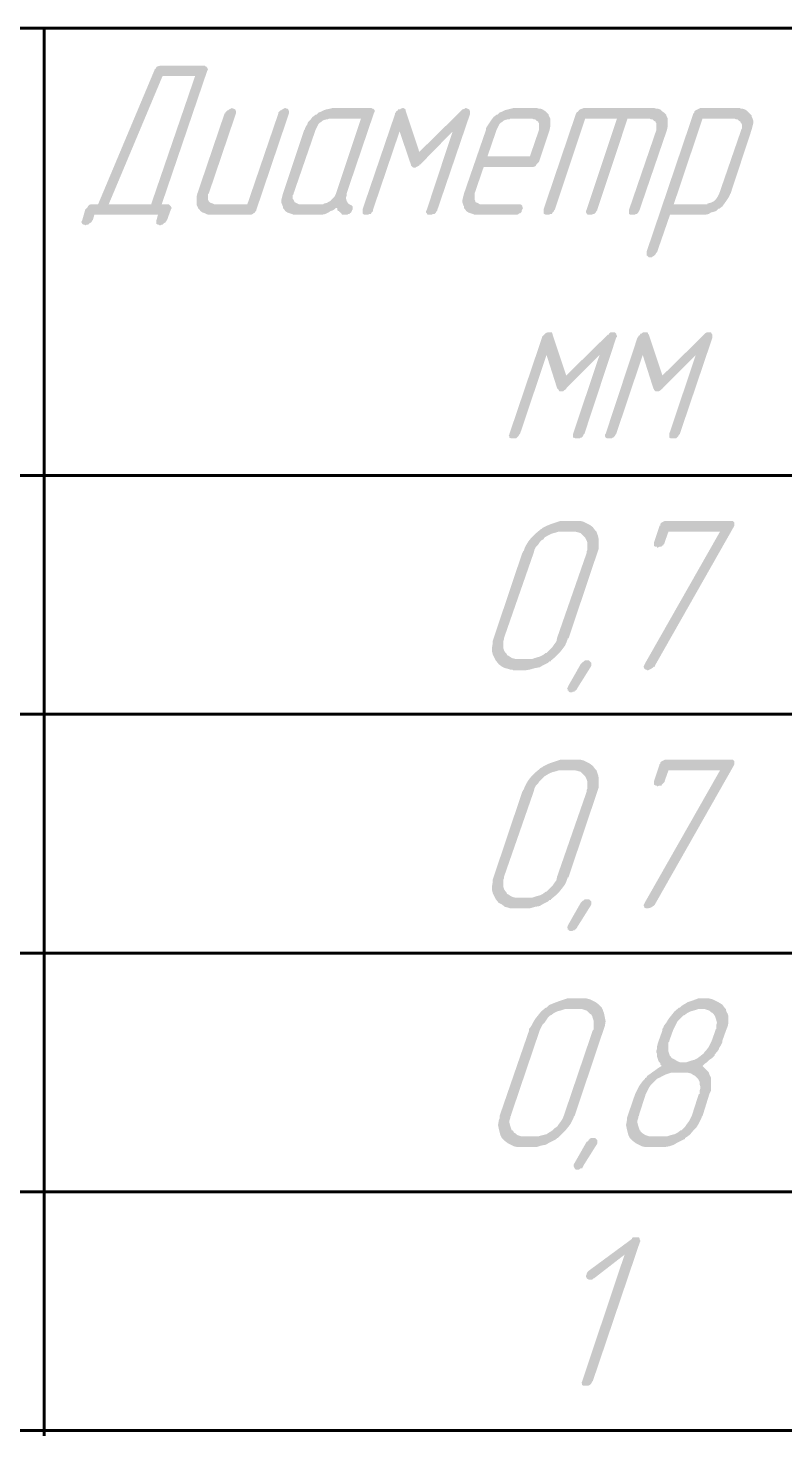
# Model space of a CAD drawing. Extents: x 260 to 1101, y 70 to 664.
# Drawn here: x 407.55 to 432.9, y 255.84 to 302.79 of the extents above; entities that cross this region are included whole.
import ezdxf

# ---------------------------------------------------------------- set-up
doc = ezdxf.new("R2010")
doc.units = 0
doc.header["$MEASUREMENT"] = 0
doc.layers.add('PDF _Геометрия', color=7, linetype='CONTINUOUS')
doc.layers.add('PDF _Сплошная заливка', color=7, linetype='CONTINUOUS')

msp = doc.modelspace()

# ---------------------------------------------------------------- hatches: boundary and pattern name
at = {"layer": 'PDF _Сплошная заливка', "transparency": 33554559}
h = msp.add_hatch(color=256, dxfattribs=at)
h.paths.add_polyline_path([(413.15, 301.177), (412.058, 301.177), (410.254, 296.884), (411.677, 296.884)], flags=0)
h.paths.add_polyline_path([(413.48, 301.507), (413.531, 301.507), (413.531, 301.482), (413.557, 301.456), (413.582, 301.405), (413.557, 301.355), (412.032, 296.884), (412.236, 296.884), (412.261, 296.884), (412.286, 296.859), (412.312, 296.833), (412.337, 296.808), (412.363, 296.757), (412.337, 296.706), (412.21, 296.351), (412.21, 296.351), (412.185, 296.325), (412.159, 296.275), (412.109, 296.249), (412.083, 296.224), (412.058, 296.198), (412.032, 296.198), (411.982, 296.173), (411.956, 296.173), (411.931, 296.198), (411.905, 296.198), (411.855, 296.224), (411.855, 296.224), (411.855, 296.249), (411.855, 296.3), (411.855, 296.351), (411.905, 296.529), (409.771, 296.529), (409.721, 296.351), (409.721, 296.351), (409.695, 296.325), (409.67, 296.275), (409.619, 296.249), (409.593, 296.224), (409.568, 296.198), (409.517, 296.198), (409.466, 296.173), (409.466, 296.173), (409.441, 296.198), (409.416, 296.198), (409.365, 296.224), (409.365, 296.224), (409.34, 296.275), (409.34, 296.3), (409.365, 296.351), (409.466, 296.706), (409.466, 296.706), (409.492, 296.732), (409.517, 296.757), (409.543, 296.783), (409.568, 296.833), (409.593, 296.859), (409.67, 296.884), (409.721, 296.884), (409.898, 296.884), (411.778, 301.355), (411.778, 301.355), (411.778, 301.38), (411.804, 301.405), (411.829, 301.431), (411.855, 301.482), (411.905, 301.507), (412.007, 301.532), (413.48, 301.532)], flags=0)
for points in [[(416.224, 300.085), (416.25, 300.085), (416.275, 300.059), (416.275, 300.034), (416.3, 300.008), (416.3, 299.983), (416.3, 299.932), (415.208, 296.706), (415.208, 296.681), (415.183, 296.656), (415.183, 296.656), (415.157, 296.605), (415.106, 296.579), (415.081, 296.554), (415.03, 296.529), (414.954, 296.529), (413.658, 296.529), (413.608, 296.529), (413.531, 296.554), (413.48, 296.579), (413.404, 296.605), (413.328, 296.656), (413.277, 296.732), (413.252, 296.732), (413.252, 296.757), (413.226, 296.808), (413.201, 296.859), (413.201, 296.935), (413.201, 297.037), (413.201, 297.138), (413.226, 297.24), (414.141, 299.932), (414.166, 299.932), (414.166, 299.958), (414.192, 299.983), (414.243, 300.034), (414.268, 300.034), (414.293, 300.059), (414.344, 300.085), (414.395, 300.11), (414.395, 300.11), (414.42, 300.085), (414.446, 300.085), (414.497, 300.059), (414.497, 300.034), (414.522, 300.008), (414.522, 299.983), (414.522, 299.932), (413.608, 297.24), (413.608, 297.24), (413.582, 297.214), (413.582, 297.189), (413.582, 297.138), (413.582, 297.062), (413.582, 297.037), (413.608, 296.986), (413.608, 296.986), (413.633, 296.96), (413.658, 296.935), (413.735, 296.91), (413.785, 296.884), (413.836, 296.884), (414.903, 296.884), (415.945, 299.932), (415.945, 299.932), (415.945, 299.958), (415.97, 299.983), (416.021, 300.034), (416.046, 300.034), (416.072, 300.059), (416.123, 300.085), (416.173, 300.11), (416.173, 300.11)], [(422.271, 300.085), (422.296, 300.085), (422.347, 300.059), (422.347, 300.034), (422.372, 300.008), (422.372, 299.958), (422.372, 299.932), (422.372, 299.907), (421.28, 296.706), (421.28, 296.681), (421.254, 296.656), (421.229, 296.605), (421.178, 296.554), (421.153, 296.554), (421.127, 296.554), (421.076, 296.529), (421.026, 296.529), (421.026, 296.529), (421, 296.529), (420.975, 296.529), (420.924, 296.554), (420.924, 296.579), (420.899, 296.605), (420.899, 296.63), (420.899, 296.656), (420.924, 296.706), (421.788, 299.323), (420.695, 298.205), (420.67, 298.205), (420.67, 298.18), (420.619, 298.154), (420.568, 298.129), (420.543, 298.103), (420.492, 298.103), (420.492, 298.103), (420.441, 298.129), (420.416, 298.154), (420.39, 298.18), (420.39, 298.205), (420.009, 299.323), (419.12, 296.706), (419.12, 296.681), (419.12, 296.656), (419.069, 296.605), (419.044, 296.554), (419.019, 296.554), (418.993, 296.554), (418.942, 296.529), (418.892, 296.529), (418.892, 296.529), (418.866, 296.529), (418.841, 296.529), (418.79, 296.554), (418.765, 296.579), (418.765, 296.605), (418.765, 296.63), (418.765, 296.656), (418.765, 296.706), (419.857, 299.907), (419.857, 299.932), (419.882, 299.958), (419.908, 300.008), (419.959, 300.034), (419.959, 300.059), (420.009, 300.059), (420.06, 300.085), (420.111, 300.11), (420.137, 300.11), (420.162, 300.085), (420.162, 300.085), (420.187, 300.085), (420.187, 300.059), (420.213, 300.059), (420.213, 300.008), (420.67, 298.637), (422.067, 300.008), (422.067, 300.008), (422.093, 300.034), (422.118, 300.059), (422.194, 300.085), (422.22, 300.11), (422.245, 300.11)], [(428.622, 300.085), (428.672, 300.085), (428.749, 300.059), (428.8, 300.008), (428.876, 299.958), (428.952, 299.881), (428.952, 299.881), (428.952, 299.856), (428.977, 299.805), (429.003, 299.754), (429.003, 299.678), (429.003, 299.602), (429.003, 299.5), (428.977, 299.373), (428.063, 296.706), (428.063, 296.681), (428.037, 296.656), (428.012, 296.605), (427.961, 296.554), (427.961, 296.554), (427.936, 296.554), (427.885, 296.529), (427.834, 296.529), (427.834, 296.529), (427.809, 296.529), (427.758, 296.529), (427.707, 296.554), (427.707, 296.579), (427.707, 296.605), (427.707, 296.63), (427.707, 296.656), (427.707, 296.706), (428.622, 299.373), (428.622, 299.399), (428.622, 299.399), (428.622, 299.424), (428.622, 299.475), (428.622, 299.551), (428.622, 299.602), (428.596, 299.627), (428.596, 299.653), (428.596, 299.653), (428.545, 299.678), (428.495, 299.729), (428.444, 299.729), (428.393, 299.754), (427.656, 299.754), (426.64, 296.706), (426.64, 296.681), (426.615, 296.656), (426.589, 296.605), (426.538, 296.554), (426.513, 296.554), (426.488, 296.554), (426.462, 296.529), (426.386, 296.529), (426.386, 296.529), (426.361, 296.529), (426.335, 296.529), (426.284, 296.554), (426.284, 296.579), (426.259, 296.605), (426.259, 296.63), (426.259, 296.656), (426.284, 296.706), (427.301, 299.754), (426.234, 299.754), (425.217, 296.706), (425.192, 296.681), (425.192, 296.656), (425.141, 296.605), (425.116, 296.554), (425.09, 296.554), (425.065, 296.554), (425.014, 296.529), (424.963, 296.529), (424.963, 296.529), (424.938, 296.529), (424.913, 296.529), (424.862, 296.554), (424.836, 296.579), (424.836, 296.605), (424.836, 296.63), (424.836, 296.656), (424.836, 296.706), (425.929, 299.932), (425.929, 299.932), (425.954, 299.958), (425.98, 299.983), (426.005, 300.008), (426.03, 300.034), (426.056, 300.059), (426.132, 300.085), (426.183, 300.11), (428.545, 300.11)], [(427.199, 292.592), (427.224, 292.592), (427.275, 292.541), (427.275, 292.541), (427.275, 292.515), (427.301, 292.465), (427.301, 292.439), (427.275, 292.414), (426.208, 289.188), (426.183, 289.188), (426.183, 289.163), (426.157, 289.112), (426.107, 289.061), (426.081, 289.061), (426.056, 289.036), (426.005, 289.036), (425.954, 289.036), (425.954, 289.036), (425.929, 289.036), (425.903, 289.036), (425.853, 289.061), (425.827, 289.061), (425.827, 289.112), (425.827, 289.137), (425.827, 289.163), (425.827, 289.188), (426.716, 291.83), (425.598, 290.712), (425.598, 290.687), (425.598, 290.687), (425.548, 290.661), (425.497, 290.61), (425.446, 290.61), (425.421, 290.61), (425.395, 290.61), (425.37, 290.61), (425.344, 290.661), (425.319, 290.687), (425.294, 290.712), (424.938, 291.83), (424.049, 289.188), (424.049, 289.188), (424.023, 289.163), (423.998, 289.112), (423.947, 289.061), (423.947, 289.061), (423.922, 289.036), (423.871, 289.036), (423.82, 289.036), (423.795, 289.036), (423.795, 289.036), (423.744, 289.036), (423.693, 289.061), (423.693, 289.061), (423.693, 289.112), (423.668, 289.137), (423.693, 289.163), (423.693, 289.188), (424.786, 292.414), (424.786, 292.439), (424.811, 292.465), (424.836, 292.49), (424.887, 292.541), (424.887, 292.541), (424.913, 292.566), (424.989, 292.592), (425.04, 292.592), (425.04, 292.592), (425.065, 292.592), (425.09, 292.592), (425.116, 292.592), (425.116, 292.566), (425.141, 292.541), (425.141, 292.515), (425.598, 291.144), (426.996, 292.515), (426.996, 292.515), (427.021, 292.515), (427.047, 292.566), (427.097, 292.592), (427.148, 292.592), (427.174, 292.592)], [(430.425, 292.592), (430.451, 292.592), (430.476, 292.541), (430.476, 292.541), (430.502, 292.515), (430.502, 292.465), (430.502, 292.439), (430.502, 292.414), (429.409, 289.188), (429.409, 289.188), (429.384, 289.163), (429.358, 289.112), (429.308, 289.061), (429.308, 289.061), (429.282, 289.036), (429.231, 289.036), (429.181, 289.036), (429.181, 289.036), (429.155, 289.036), (429.104, 289.036), (429.054, 289.061), (429.054, 289.061), (429.054, 289.112), (429.054, 289.137), (429.054, 289.163), (429.054, 289.188), (429.943, 291.83), (428.825, 290.712), (428.825, 290.687), (428.8, 290.687), (428.774, 290.661), (428.698, 290.61), (428.672, 290.61), (428.647, 290.61), (428.622, 290.61), (428.596, 290.61), (428.545, 290.661), (428.545, 290.687), (428.52, 290.712), (428.164, 291.83), (427.275, 289.188), (427.275, 289.188), (427.25, 289.163), (427.224, 289.112), (427.174, 289.061), (427.148, 289.061), (427.123, 289.036), (427.072, 289.036), (427.021, 289.036), (427.021, 289.036), (426.996, 289.036), (426.97, 289.036), (426.92, 289.061), (426.92, 289.061), (426.894, 289.112), (426.894, 289.137), (426.894, 289.163), (426.92, 289.188), (427.987, 292.414), (428.012, 292.439), (428.012, 292.465), (428.063, 292.49), (428.088, 292.541), (428.114, 292.541), (428.139, 292.566), (428.19, 292.592), (428.241, 292.592), (428.266, 292.592), (428.291, 292.592), (428.317, 292.592), (428.317, 292.592), (428.342, 292.566), (428.342, 292.541), (428.368, 292.515), (428.825, 291.144), (430.222, 292.515), (430.222, 292.515), (430.222, 292.515), (430.273, 292.566), (430.324, 292.592), (430.349, 292.592), (430.4, 292.592)], [(431.162, 286.267), (431.187, 286.267), (431.213, 286.242), (431.238, 286.216), (431.238, 286.191), (431.238, 286.165), (431.238, 286.115), (431.213, 286.064), (428.571, 281.416), (428.571, 281.39), (428.545, 281.39), (428.52, 281.365), (428.444, 281.314), (428.342, 281.263), (428.317, 281.263), (428.291, 281.289), (428.266, 281.289), (428.215, 281.314), (428.215, 281.314), (428.215, 281.339), (428.19, 281.39), (428.215, 281.441), (428.241, 281.492), (430.756, 285.911), (429.028, 285.911), (428.901, 285.556), (428.901, 285.53), (428.876, 285.505), (428.85, 285.454), (428.8, 285.429), (428.8, 285.403), (428.774, 285.403), (428.723, 285.403), (428.672, 285.378), (428.647, 285.378), (428.647, 285.403), (428.596, 285.403), (428.545, 285.429), (428.545, 285.429), (428.545, 285.454), (428.545, 285.505), (428.545, 285.556), (428.723, 286.089), (428.723, 286.115), (428.749, 286.115), (428.749, 286.165), (428.774, 286.191), (428.8, 286.216), (428.85, 286.242), (428.901, 286.267), (428.977, 286.267), (431.137, 286.267)], [(426.361, 281.593), (426.386, 281.568), (426.411, 281.543), (426.411, 281.543), (426.437, 281.517), (426.437, 281.466), (426.437, 281.441), (426.437, 281.416), (426.411, 281.365), (425.98, 280.679), (425.954, 280.628), (425.903, 280.577), (425.878, 280.577), (425.878, 280.552), (425.827, 280.552), (425.802, 280.527), (425.776, 280.527), (425.776, 280.527), (425.726, 280.527), (425.675, 280.552), (425.675, 280.577), (425.649, 280.577), (425.649, 280.628), (425.624, 280.654), (425.649, 280.679), (425.649, 280.704), (425.675, 280.755), (426.081, 281.466), (426.107, 281.492), (426.157, 281.543), (426.183, 281.543), (426.183, 281.568), (426.234, 281.593), (426.259, 281.593), (426.284, 281.593), (426.31, 281.593)], [(431.162, 278.266), (431.187, 278.266), (431.213, 278.241), (431.238, 278.215), (431.238, 278.19), (431.238, 278.164), (431.238, 278.114), (431.213, 278.063), (428.571, 273.415), (428.571, 273.415), (428.545, 273.389), (428.52, 273.364), (428.444, 273.313), (428.342, 273.288), (428.317, 273.288), (428.291, 273.288), (428.266, 273.288), (428.215, 273.313), (428.215, 273.313), (428.215, 273.338), (428.19, 273.389), (428.215, 273.44), (428.241, 273.491), (430.756, 277.91), (429.028, 277.91), (428.901, 277.555), (428.901, 277.529), (428.876, 277.504), (428.85, 277.479), (428.8, 277.428), (428.8, 277.402), (428.774, 277.402), (428.723, 277.402), (428.672, 277.377), (428.647, 277.377), (428.647, 277.402), (428.596, 277.402), (428.545, 277.428), (428.545, 277.428), (428.545, 277.453), (428.545, 277.504), (428.545, 277.555), (428.723, 278.088), (428.723, 278.114), (428.749, 278.139), (428.749, 278.164), (428.774, 278.19), (428.8, 278.215), (428.85, 278.241), (428.901, 278.266), (428.977, 278.266), (431.137, 278.266)], [(426.361, 273.592), (426.386, 273.567), (426.411, 273.542), (426.411, 273.542), (426.437, 273.516), (426.437, 273.466), (426.437, 273.44), (426.437, 273.415), (426.411, 273.364), (425.98, 272.678), (425.954, 272.627), (425.903, 272.577), (425.878, 272.577), (425.878, 272.551), (425.827, 272.551), (425.802, 272.526), (425.776, 272.526), (425.776, 272.526), (425.726, 272.526), (425.675, 272.551), (425.675, 272.577), (425.649, 272.577), (425.649, 272.627), (425.624, 272.653), (425.649, 272.678), (425.649, 272.703), (425.675, 272.754), (426.081, 273.466), (426.107, 273.491), (426.157, 273.542), (426.183, 273.542), (426.183, 273.567), (426.234, 273.592), (426.259, 273.592), (426.284, 273.592), (426.31, 273.592)], [(426.564, 265.591), (426.589, 265.566), (426.615, 265.541), (426.615, 265.541), (426.64, 265.515), (426.64, 265.464), (426.64, 265.439), (426.64, 265.414), (426.615, 265.363), (426.183, 264.677), (426.157, 264.626), (426.132, 264.576), (426.081, 264.576), (426.081, 264.576), (426.056, 264.55), (426.005, 264.525), (425.98, 264.525), (425.98, 264.525), (425.929, 264.525), (425.903, 264.55), (425.878, 264.576), (425.878, 264.576), (425.853, 264.626), (425.853, 264.652), (425.853, 264.702), (425.853, 264.702), (425.878, 264.753), (426.284, 265.464), (426.335, 265.49), (426.361, 265.541), (426.386, 265.541), (426.386, 265.566), (426.437, 265.591), (426.488, 265.591), (426.513, 265.591), (426.513, 265.591)], [(427.987, 262.264), (428.037, 262.264), (428.063, 262.213), (428.063, 262.213), (428.063, 262.188), (428.088, 262.137), (428.063, 262.086), (426.488, 257.438), (426.488, 257.438), (426.462, 257.413), (426.437, 257.362), (426.386, 257.311), (426.386, 257.311), (426.335, 257.286), (426.31, 257.286), (426.234, 257.286), (426.234, 257.286), (426.208, 257.286), (426.183, 257.286), (426.132, 257.311), (426.132, 257.311), (426.132, 257.362), (426.107, 257.387), (426.132, 257.413), (426.132, 257.438), (427.555, 261.68), (426.538, 260.892), (426.513, 260.892), (426.488, 260.867), (426.462, 260.842), (426.386, 260.842), (426.386, 260.842), (426.361, 260.842), (426.31, 260.867), (426.284, 260.892), (426.284, 260.892), (426.259, 260.943), (426.259, 260.969), (426.284, 261.019), (426.284, 261.019), (426.284, 261.045), (426.31, 261.096), (426.361, 261.147), (427.809, 262.213), (427.809, 262.239), (427.834, 262.264), (427.885, 262.264), (427.936, 262.264), (427.961, 262.264)]]:
    msp.add_hatch(color=256, dxfattribs=at).paths.add_polyline_path(points)
h = msp.add_hatch(color=256, dxfattribs=at)
h.paths.add_polyline_path([(418.714, 299.754), (417.647, 299.754), (417.596, 299.729), (417.571, 299.729), (417.469, 299.704), (417.418, 299.678), (417.367, 299.627), (417.367, 299.627), (417.342, 299.627), (417.317, 299.602), (417.291, 299.577), (417.24, 299.475), (417.215, 299.424), (417.19, 299.373), (416.453, 297.24), (416.453, 297.24), (416.453, 297.214), (416.427, 297.189), (416.427, 297.138), (416.427, 297.062), (416.453, 297.037), (416.478, 296.986), (416.478, 296.986), (416.478, 296.96), (416.529, 296.935), (416.58, 296.91), (416.631, 296.884), (416.681, 296.884), (417.418, 296.884), (417.444, 296.884), (417.494, 296.91), (417.596, 296.935), (417.621, 296.96), (417.672, 296.986), (417.698, 296.986), (417.698, 297.011), (417.723, 297.037), (417.748, 297.062), (417.825, 297.138), (417.85, 297.189), (417.875, 297.24)], flags=0)
h.paths.add_polyline_path([(419.095, 300.085), (419.12, 300.085), (419.146, 300.059), (419.171, 300.034), (419.171, 299.983), (419.146, 299.932), (418.231, 297.24), (418.231, 297.24), (418.231, 297.214), (418.231, 297.189), (418.231, 297.164), (418.206, 297.087), (418.231, 297.011), (418.231, 296.986), (418.257, 296.96), (418.282, 296.91), (418.358, 296.859), (418.358, 296.859), (418.384, 296.859), (418.409, 296.833), (418.434, 296.808), (418.434, 296.783), (418.434, 296.732), (418.434, 296.706), (418.409, 296.681), (418.409, 296.656), (418.384, 296.605), (418.333, 296.579), (418.333, 296.554), (418.282, 296.554), (418.257, 296.529), (418.18, 296.529), (418.129, 296.529), (418.129, 296.529), (418.079, 296.529), (418.053, 296.579), (418.003, 296.63), (417.977, 296.63), (417.977, 296.656), (417.952, 296.656), (417.926, 296.681), (417.926, 296.732), (417.901, 296.757), (417.875, 296.757), (417.85, 296.732), (417.774, 296.681), (417.698, 296.656), (417.621, 296.605), (417.52, 296.554), (417.393, 296.529), (417.266, 296.529), (416.504, 296.529), (416.453, 296.529), (416.402, 296.554), (416.326, 296.579), (416.25, 296.605), (416.173, 296.656), (416.123, 296.732), (416.123, 296.732), (416.097, 296.757), (416.097, 296.808), (416.072, 296.859), (416.046, 296.935), (416.046, 297.037), (416.072, 297.138), (416.097, 297.24), (416.808, 299.373), (416.834, 299.399), (416.834, 299.424), (416.859, 299.475), (416.91, 299.551), (416.935, 299.627), (417.012, 299.704), (417.088, 299.805), (417.19, 299.881), (417.215, 299.881), (417.24, 299.907), (417.291, 299.958), (417.367, 299.983), (417.469, 300.034), (417.545, 300.059), (417.672, 300.085), (417.774, 300.11), (419.069, 300.11)], flags=0)
h = msp.add_hatch(color=256, dxfattribs=at)
h.paths.add_polyline_path([(424.455, 299.754), (423.719, 299.754), (423.693, 299.729), (423.642, 299.729), (423.541, 299.704), (423.49, 299.678), (423.439, 299.627), (423.439, 299.627), (423.414, 299.627), (423.388, 299.602), (423.363, 299.577), (423.312, 299.475), (423.287, 299.424), (423.261, 299.373), (422.956, 298.484), (424.379, 298.484), (424.684, 299.373), (424.684, 299.399), (424.684, 299.399), (424.684, 299.424), (424.684, 299.475), (424.684, 299.551), (424.684, 299.602), (424.658, 299.627), (424.658, 299.653), (424.658, 299.653), (424.608, 299.678), (424.557, 299.729), (424.506, 299.729)], flags=0)
h.paths.add_polyline_path([(424.684, 300.085), (424.735, 300.085), (424.811, 300.059), (424.887, 300.008), (424.938, 299.958), (425.014, 299.881), (425.014, 299.881), (425.014, 299.856), (425.04, 299.805), (425.065, 299.754), (425.065, 299.678), (425.065, 299.602), (425.065, 299.5), (425.04, 299.373), (424.684, 298.307), (424.684, 298.307), (424.658, 298.281), (424.633, 298.256), (424.608, 298.23), (424.582, 298.18), (424.557, 298.154), (424.481, 298.129), (424.43, 298.129), (422.829, 298.129), (422.524, 297.24), (422.524, 297.24), (422.524, 297.214), (422.524, 297.189), (422.524, 297.138), (422.524, 297.062), (422.524, 297.037), (422.55, 296.986), (422.55, 296.986), (422.55, 296.96), (422.601, 296.935), (422.652, 296.91), (422.702, 296.884), (422.753, 296.884), (424.023, 296.884), (424.049, 296.884), (424.1, 296.859), (424.125, 296.833), (424.125, 296.808), (424.125, 296.783), (424.15, 296.757), (424.125, 296.706), (424.125, 296.706), (424.1, 296.656), (424.1, 296.63), (424.049, 296.579), (424.023, 296.579), (423.998, 296.554), (423.947, 296.529), (423.896, 296.529), (422.575, 296.529), (422.524, 296.529), (422.474, 296.554), (422.398, 296.579), (422.321, 296.605), (422.245, 296.656), (422.194, 296.732), (422.194, 296.732), (422.169, 296.757), (422.169, 296.808), (422.143, 296.859), (422.118, 296.935), (422.118, 297.037), (422.143, 297.138), (422.169, 297.24), (422.906, 299.373), (422.906, 299.399), (422.906, 299.424), (422.931, 299.475), (422.982, 299.551), (423.033, 299.627), (423.083, 299.704), (423.16, 299.805), (423.261, 299.881), (423.287, 299.881), (423.312, 299.907), (423.363, 299.958), (423.439, 299.983), (423.541, 300.034), (423.642, 300.059), (423.744, 300.085), (423.846, 300.11), (424.608, 300.11)], flags=0)
h = msp.add_hatch(color=256, dxfattribs=at)
h.paths.add_polyline_path([(431.238, 299.754), (430.171, 299.754), (429.206, 296.884), (430.298, 296.884), (430.324, 296.884), (430.349, 296.91), (430.451, 296.935), (430.502, 296.96), (430.552, 296.986), (430.552, 296.986), (430.578, 297.011), (430.603, 297.037), (430.629, 297.062), (430.679, 297.138), (430.705, 297.189), (430.73, 297.24), (431.467, 299.373), (431.467, 299.399), (431.467, 299.399), (431.492, 299.424), (431.492, 299.475), (431.492, 299.551), (431.467, 299.602), (431.442, 299.627), (431.442, 299.653), (431.442, 299.653), (431.391, 299.678), (431.34, 299.729), (431.289, 299.729)], flags=0)
h.paths.add_polyline_path([(431.467, 300.085), (431.518, 300.085), (431.594, 300.059), (431.67, 300.008), (431.721, 299.958), (431.797, 299.881), (431.797, 299.881), (431.823, 299.856), (431.823, 299.805), (431.848, 299.754), (431.873, 299.678), (431.873, 299.602), (431.848, 299.5), (431.823, 299.399), (431.111, 297.24), (431.086, 297.214), (431.086, 297.189), (431.061, 297.138), (431.01, 297.062), (430.959, 296.986), (430.908, 296.91), (430.832, 296.808), (430.73, 296.732), (430.705, 296.732), (430.679, 296.706), (430.629, 296.656), (430.552, 296.63), (430.451, 296.605), (430.375, 296.554), (430.248, 296.529), (430.146, 296.529), (429.079, 296.529), (428.647, 295.284), (428.647, 295.284), (428.622, 295.259), (428.596, 295.208), (428.545, 295.157), (428.545, 295.157), (428.495, 295.132), (428.469, 295.106), (428.418, 295.106), (428.393, 295.106), (428.368, 295.106), (428.342, 295.132), (428.317, 295.157), (428.291, 295.157), (428.291, 295.182), (428.291, 295.233), (428.291, 295.284), (429.866, 299.932), (429.866, 299.932), (429.892, 299.958), (429.892, 299.983), (429.917, 300.008), (429.943, 300.034), (429.994, 300.059), (430.044, 300.085), (430.095, 300.11), (431.416, 300.11)], flags=0)
h = msp.add_hatch(color=256, dxfattribs=at)
h.paths.add_polyline_path([(425.802, 285.911), (425.395, 285.911), (425.344, 285.911), (425.268, 285.886), (425.167, 285.861), (425.09, 285.835), (424.989, 285.784), (424.862, 285.708), (424.862, 285.708), (424.836, 285.657), (424.786, 285.632), (424.709, 285.556), (424.658, 285.48), (424.582, 285.403), (424.532, 285.302), (424.506, 285.2), (423.515, 282.356), (423.515, 282.33), (423.515, 282.305), (423.49, 282.254), (423.49, 282.178), (423.49, 282.101), (423.49, 282), (423.515, 281.924), (423.566, 281.847), (423.566, 281.847), (423.592, 281.822), (423.617, 281.771), (423.668, 281.746), (423.744, 281.695), (423.795, 281.67), (423.896, 281.644), (423.998, 281.644), (424.405, 281.644), (424.455, 281.644), (424.532, 281.67), (424.608, 281.695), (424.709, 281.72), (424.811, 281.771), (424.913, 281.847), (424.938, 281.847), (424.963, 281.873), (425.014, 281.924), (425.065, 281.974), (425.141, 282.051), (425.192, 282.127), (425.268, 282.228), (425.294, 282.356), (426.284, 285.2), (426.284, 285.2), (426.284, 285.251), (426.31, 285.302), (426.31, 285.378), (426.31, 285.454), (426.31, 285.53), (426.284, 285.607), (426.234, 285.708), (426.234, 285.708), (426.208, 285.734), (426.183, 285.759), (426.132, 285.81), (426.081, 285.861), (426.005, 285.886), (425.903, 285.911)], flags=0)
h.paths.add_polyline_path([(426.005, 286.267), (426.081, 286.267), (426.183, 286.242), (426.284, 286.191), (426.386, 286.14), (426.488, 286.064), (426.564, 285.962), (426.589, 285.937), (426.615, 285.911), (426.64, 285.835), (426.666, 285.759), (426.691, 285.632), (426.691, 285.505), (426.691, 285.353), (426.666, 285.276), (426.64, 285.2), (425.675, 282.33), (425.675, 282.33), (425.649, 282.33), (425.649, 282.305), (425.624, 282.254), (425.598, 282.178), (425.548, 282.076), (425.471, 281.974), (425.37, 281.847), (425.243, 281.72), (425.09, 281.593), (425.09, 281.593), (425.09, 281.568), (425.04, 281.568), (425.014, 281.543), (424.989, 281.517), (424.938, 281.492), (424.836, 281.441), (424.709, 281.365), (424.557, 281.339), (424.379, 281.289), (424.227, 281.263), (423.82, 281.263), (423.795, 281.289), (423.719, 281.289), (423.642, 281.314), (423.541, 281.339), (423.439, 281.39), (423.337, 281.466), (423.236, 281.593), (423.236, 281.593), (423.21, 281.644), (423.185, 281.695), (423.134, 281.797), (423.109, 281.898), (423.109, 282.025), (423.134, 282.178), (423.134, 282.254), (423.16, 282.33), (424.125, 285.2), (424.125, 285.2), (424.15, 285.226), (424.15, 285.251), (424.176, 285.276), (424.201, 285.353), (424.252, 285.454), (424.328, 285.581), (424.43, 285.708), (424.557, 285.835), (424.709, 285.962), (424.709, 285.962), (424.709, 285.962), (424.735, 285.988), (424.786, 286.013), (424.811, 286.038), (424.862, 286.064), (424.963, 286.115), (425.09, 286.165), (425.243, 286.216), (425.395, 286.267), (425.497, 286.267), (425.98, 286.267)], flags=0)
h = msp.add_hatch(color=256, dxfattribs=at)
h.paths.add_polyline_path([(425.802, 277.91), (425.395, 277.91), (425.344, 277.91), (425.268, 277.885), (425.167, 277.86), (425.09, 277.834), (424.989, 277.783), (424.862, 277.707), (424.862, 277.707), (424.836, 277.682), (424.786, 277.631), (424.709, 277.555), (424.658, 277.479), (424.582, 277.402), (424.532, 277.301), (424.506, 277.199), (423.515, 274.354), (423.515, 274.329), (423.515, 274.304), (423.49, 274.253), (423.49, 274.177), (423.49, 274.1), (423.49, 273.999), (423.515, 273.923), (423.566, 273.846), (423.566, 273.846), (423.592, 273.821), (423.617, 273.77), (423.668, 273.745), (423.744, 273.694), (423.795, 273.669), (423.896, 273.643), (423.998, 273.643), (424.405, 273.643), (424.455, 273.643), (424.532, 273.669), (424.608, 273.694), (424.709, 273.719), (424.811, 273.77), (424.913, 273.846), (424.938, 273.846), (424.963, 273.872), (425.014, 273.923), (425.065, 273.973), (425.141, 274.05), (425.192, 274.126), (425.268, 274.227), (425.294, 274.354), (426.284, 277.199), (426.284, 277.199), (426.284, 277.25), (426.31, 277.301), (426.31, 277.377), (426.31, 277.453), (426.31, 277.529), (426.284, 277.606), (426.234, 277.707), (426.234, 277.707), (426.208, 277.733), (426.183, 277.758), (426.132, 277.809), (426.081, 277.86), (426.005, 277.885), (425.903, 277.91)], flags=0)
h.paths.add_polyline_path([(426.005, 278.266), (426.081, 278.266), (426.183, 278.241), (426.284, 278.19), (426.386, 278.139), (426.488, 278.063), (426.564, 277.961), (426.589, 277.936), (426.615, 277.91), (426.64, 277.834), (426.666, 277.758), (426.691, 277.631), (426.691, 277.504), (426.691, 277.352), (426.666, 277.276), (426.64, 277.199), (425.675, 274.329), (425.675, 274.329), (425.649, 274.329), (425.649, 274.304), (425.624, 274.253), (425.598, 274.177), (425.548, 274.075), (425.471, 273.973), (425.37, 273.846), (425.243, 273.719), (425.09, 273.592), (425.09, 273.592), (425.09, 273.567), (425.04, 273.567), (425.014, 273.542), (424.989, 273.516), (424.938, 273.491), (424.836, 273.44), (424.709, 273.364), (424.557, 273.338), (424.379, 273.288), (424.227, 273.288), (423.82, 273.288), (423.795, 273.288), (423.719, 273.288), (423.642, 273.313), (423.541, 273.338), (423.439, 273.415), (423.337, 273.466), (423.236, 273.592), (423.236, 273.592), (423.21, 273.643), (423.185, 273.694), (423.134, 273.796), (423.109, 273.897), (423.109, 274.024), (423.134, 274.177), (423.134, 274.253), (423.16, 274.329), (424.125, 277.199), (424.125, 277.199), (424.15, 277.225), (424.15, 277.25), (424.176, 277.276), (424.201, 277.352), (424.252, 277.453), (424.328, 277.58), (424.43, 277.707), (424.557, 277.834), (424.709, 277.961), (424.709, 277.961), (424.709, 277.961), (424.735, 277.987), (424.786, 278.012), (424.811, 278.037), (424.862, 278.063), (424.963, 278.114), (425.09, 278.164), (425.243, 278.215), (425.395, 278.266), (425.497, 278.266), (425.98, 278.266)], flags=0)
h = msp.add_hatch(color=256, dxfattribs=at)
h.paths.add_polyline_path([(426.005, 269.909), (425.598, 269.909), (425.548, 269.909), (425.471, 269.884), (425.395, 269.859), (425.294, 269.833), (425.192, 269.782), (425.09, 269.706), (425.065, 269.706), (425.04, 269.681), (424.989, 269.63), (424.938, 269.554), (424.887, 269.478), (424.811, 269.401), (424.76, 269.3), (424.709, 269.198), (423.744, 266.353), (423.744, 266.328), (423.719, 266.303), (423.719, 266.252), (423.693, 266.176), (423.693, 266.099), (423.719, 265.998), (423.744, 265.922), (423.769, 265.846), (423.795, 265.846), (423.82, 265.82), (423.846, 265.769), (423.896, 265.744), (423.947, 265.693), (424.023, 265.668), (424.1, 265.642), (424.201, 265.642), (424.608, 265.642), (424.658, 265.642), (424.735, 265.668), (424.836, 265.693), (424.938, 265.718), (425.014, 265.769), (425.141, 265.846), (425.141, 265.846), (425.167, 265.871), (425.217, 265.922), (425.294, 265.972), (425.344, 266.049), (425.421, 266.15), (425.471, 266.227), (425.522, 266.353), (426.488, 269.198), (426.513, 269.224), (426.513, 269.249), (426.513, 269.3), (426.513, 269.376), (426.513, 269.452), (426.513, 269.528), (426.488, 269.605), (426.462, 269.706), (426.437, 269.706), (426.437, 269.732), (426.386, 269.757), (426.335, 269.808), (426.284, 269.859), (426.208, 269.884), (426.132, 269.909)], flags=0)
h.paths.add_polyline_path([(426.208, 270.265), (426.284, 270.265), (426.386, 270.24), (426.488, 270.189), (426.589, 270.138), (426.691, 270.062), (426.793, 269.96), (426.793, 269.935), (426.818, 269.909), (426.843, 269.833), (426.869, 269.757), (426.894, 269.63), (426.92, 269.503), (426.894, 269.351), (426.869, 269.274), (426.843, 269.198), (425.878, 266.328), (425.878, 266.328), (425.878, 266.328), (425.853, 266.303), (425.853, 266.277), (425.802, 266.176), (425.751, 266.074), (425.675, 265.972), (425.573, 265.846), (425.446, 265.718), (425.319, 265.591), (425.294, 265.591), (425.294, 265.566), (425.268, 265.566), (425.243, 265.541), (425.192, 265.515), (425.141, 265.49), (425.04, 265.439), (424.913, 265.363), (424.76, 265.337), (424.608, 265.287), (424.43, 265.287), (424.049, 265.287), (424.023, 265.287), (423.947, 265.287), (423.846, 265.312), (423.744, 265.363), (423.642, 265.414), (423.541, 265.49), (423.439, 265.591), (423.439, 265.591), (423.414, 265.642), (423.388, 265.693), (423.363, 265.795), (423.337, 265.896), (423.312, 266.023), (423.337, 266.176), (423.363, 266.252), (423.363, 266.328), (424.354, 269.198), (424.354, 269.224), (424.354, 269.224), (424.354, 269.249), (424.379, 269.274), (424.43, 269.351), (424.481, 269.452), (424.557, 269.579), (424.658, 269.706), (424.76, 269.833), (424.913, 269.96), (424.913, 269.96), (424.938, 269.96), (424.963, 269.986), (424.989, 270.011), (425.014, 270.037), (425.065, 270.062), (425.192, 270.113), (425.319, 270.163), (425.471, 270.214), (425.624, 270.265), (425.7, 270.265), (426.183, 270.265)], flags=0)
h = msp.add_hatch(color=256, dxfattribs=at)
h.paths.add_polyline_path([(430.121, 269.909), (430.07, 269.909), (430.019, 269.909), (429.943, 269.884), (429.866, 269.859), (429.765, 269.833), (429.663, 269.782), (429.562, 269.706), (429.536, 269.706), (429.511, 269.681), (429.46, 269.63), (429.409, 269.579), (429.333, 269.503), (429.282, 269.401), (429.231, 269.3), (429.181, 269.198), (429.054, 268.843), (429.054, 268.817), (429.028, 268.792), (429.028, 268.741), (429.028, 268.665), (429.028, 268.589), (429.028, 268.487), (429.054, 268.411), (429.079, 268.335), (429.104, 268.335), (429.104, 268.309), (429.155, 268.258), (429.206, 268.233), (429.257, 268.208), (429.333, 268.157), (429.409, 268.131), (429.536, 268.131), (429.587, 268.131), (429.638, 268.131), (429.714, 268.157), (429.79, 268.182), (429.892, 268.208), (429.994, 268.258), (430.095, 268.335), (430.095, 268.335), (430.121, 268.36), (430.197, 268.411), (430.248, 268.487), (430.298, 268.538), (430.375, 268.639), (430.425, 268.741), (430.476, 268.843), (430.603, 269.198), (430.603, 269.224), (430.629, 269.249), (430.629, 269.3), (430.629, 269.376), (430.654, 269.452), (430.629, 269.554), (430.603, 269.63), (430.578, 269.706), (430.552, 269.706), (430.552, 269.732), (430.502, 269.782), (430.451, 269.808), (430.4, 269.859), (430.324, 269.884), (430.248, 269.909)], flags=0)
h.paths.add_polyline_path([(429.587, 267.776), (429.181, 267.776), (429.104, 267.776), (429.028, 267.75), (428.952, 267.725), (428.85, 267.674), (428.749, 267.623), (428.647, 267.573), (428.622, 267.547), (428.596, 267.522), (428.545, 267.471), (428.495, 267.42), (428.418, 267.344), (428.368, 267.268), (428.317, 267.166), (428.266, 267.065), (428.037, 266.353), (428.037, 266.328), (428.012, 266.303), (428.012, 266.252), (427.987, 266.176), (427.987, 266.099), (428.012, 265.998), (428.037, 265.922), (428.063, 265.846), (428.088, 265.846), (428.088, 265.82), (428.139, 265.769), (428.164, 265.744), (428.241, 265.693), (428.317, 265.668), (428.393, 265.642), (428.495, 265.642), (428.901, 265.642), (428.977, 265.642), (429.054, 265.668), (429.13, 265.693), (429.231, 265.718), (429.333, 265.769), (429.435, 265.846), (429.46, 265.846), (429.485, 265.871), (429.536, 265.922), (429.587, 265.972), (429.638, 266.049), (429.714, 266.15), (429.765, 266.252), (429.816, 266.353), (430.044, 267.065), (430.07, 267.065), (430.07, 267.116), (430.07, 267.166), (430.095, 267.242), (430.095, 267.319), (430.07, 267.395), (430.07, 267.471), (430.019, 267.573), (430.019, 267.573), (429.994, 267.598), (429.968, 267.623), (429.917, 267.674), (429.866, 267.7), (429.79, 267.75), (429.689, 267.776)], flags=0)
h.paths.add_polyline_path([(430.324, 270.265), (430.4, 270.265), (430.502, 270.24), (430.603, 270.189), (430.705, 270.138), (430.832, 270.062), (430.908, 269.96), (430.908, 269.96), (430.934, 269.935), (430.959, 269.909), (430.959, 269.859), (430.984, 269.808), (431.01, 269.757), (431.035, 269.681), (431.035, 269.605), (431.035, 269.427), (431.01, 269.325), (430.959, 269.198), (430.832, 268.843), (430.832, 268.817), (430.832, 268.792), (430.806, 268.741), (430.781, 268.69), (430.73, 268.614), (430.705, 268.538), (430.578, 268.386), (430.578, 268.36), (430.552, 268.335), (430.527, 268.309), (430.476, 268.258), (430.4, 268.208), (430.324, 268.131), (430.248, 268.081), (430.171, 268.004), (430.171, 268.004), (430.197, 267.979), (430.222, 267.954), (430.273, 267.903), (430.324, 267.852), (430.375, 267.801), (430.4, 267.725), (430.451, 267.623), (430.451, 267.598), (430.451, 267.573), (430.451, 267.522), (430.451, 267.446), (430.451, 267.369), (430.451, 267.268), (430.451, 267.166), (430.4, 267.065), (430.171, 266.328), (430.171, 266.328), (430.171, 266.328), (430.146, 266.303), (430.146, 266.277), (430.095, 266.176), (430.044, 266.074), (429.968, 265.947), (429.866, 265.846), (429.739, 265.693), (429.587, 265.591), (429.587, 265.591), (429.587, 265.566), (429.562, 265.541), (429.536, 265.541), (429.485, 265.515), (429.435, 265.49), (429.333, 265.439), (429.206, 265.363), (429.054, 265.312), (428.901, 265.287), (428.723, 265.287), (428.342, 265.287), (428.317, 265.287), (428.241, 265.287), (428.139, 265.312), (428.037, 265.363), (427.936, 265.414), (427.834, 265.49), (427.732, 265.591), (427.732, 265.591), (427.707, 265.642), (427.682, 265.693), (427.656, 265.795), (427.631, 265.896), (427.605, 266.023), (427.631, 266.176), (427.631, 266.252), (427.656, 266.328), (427.91, 267.065), (427.91, 267.065), (427.936, 267.116), (427.961, 267.166), (427.987, 267.217), (428.037, 267.319), (428.088, 267.395), (428.164, 267.497), (428.241, 267.573), (428.241, 267.598), (428.291, 267.623), (428.317, 267.674), (428.393, 267.725), (428.495, 267.801), (428.571, 267.852), (428.672, 267.928), (428.8, 268.004), (428.8, 268.004), (428.774, 268.03), (428.749, 268.055), (428.749, 268.106), (428.698, 268.157), (428.672, 268.233), (428.647, 268.309), (428.647, 268.36), (428.647, 268.386), (428.647, 268.411), (428.622, 268.462), (428.622, 268.512), (428.647, 268.589), (428.647, 268.665), (428.672, 268.767), (428.698, 268.843), (428.825, 269.198), (428.825, 269.224), (428.825, 269.224), (428.825, 269.249), (428.85, 269.274), (428.876, 269.351), (428.952, 269.452), (429.028, 269.579), (429.13, 269.706), (429.231, 269.833), (429.384, 269.96), (429.409, 269.96), (429.435, 269.986), (429.46, 270.011), (429.536, 270.062), (429.587, 270.087), (429.663, 270.138), (429.816, 270.189), (430.019, 270.265), (430.146, 270.265), (430.298, 270.265)], flags=0)

# ---------------------------------------------------------------- linework, layer by layer
at = {"layer": 'PDF _Геометрия', "lineweight": 60}
msp.add_lwpolyline([(370.082, 302.789), (370.082, 287.788), (545.708, 287.788), (545.708, 302.789)], close=True, dxfattribs=at)
for points in [[(408.089, 198.789), (408.089, 207.789), (408.089, 215.789), (408.089, 223.788), (408.089, 231.788), (408.089, 239.788), (408.089, 247.789), (408.089, 255.789), (408.089, 263.789), (408.089, 271.789), (408.089, 279.789), (408.089, 287.788), (408.089, 302.789)], [(545.708, 287.788), (370.082, 287.788), (370.082, 279.789), (545.708, 279.789), (370.082, 279.789), (370.082, 271.789), (545.708, 271.789), (370.082, 271.789), (370.082, 263.789), (545.708, 263.789), (370.082, 263.789), (370.082, 255.789), (545.708, 255.789), (370.082, 255.789), (370.082, 247.789), (545.708, 247.789), (370.082, 247.789), (370.082, 239.788), (545.708, 239.788)]]:
    msp.add_lwpolyline(points, dxfattribs=at)

doc.saveas('drawing.dxf')
